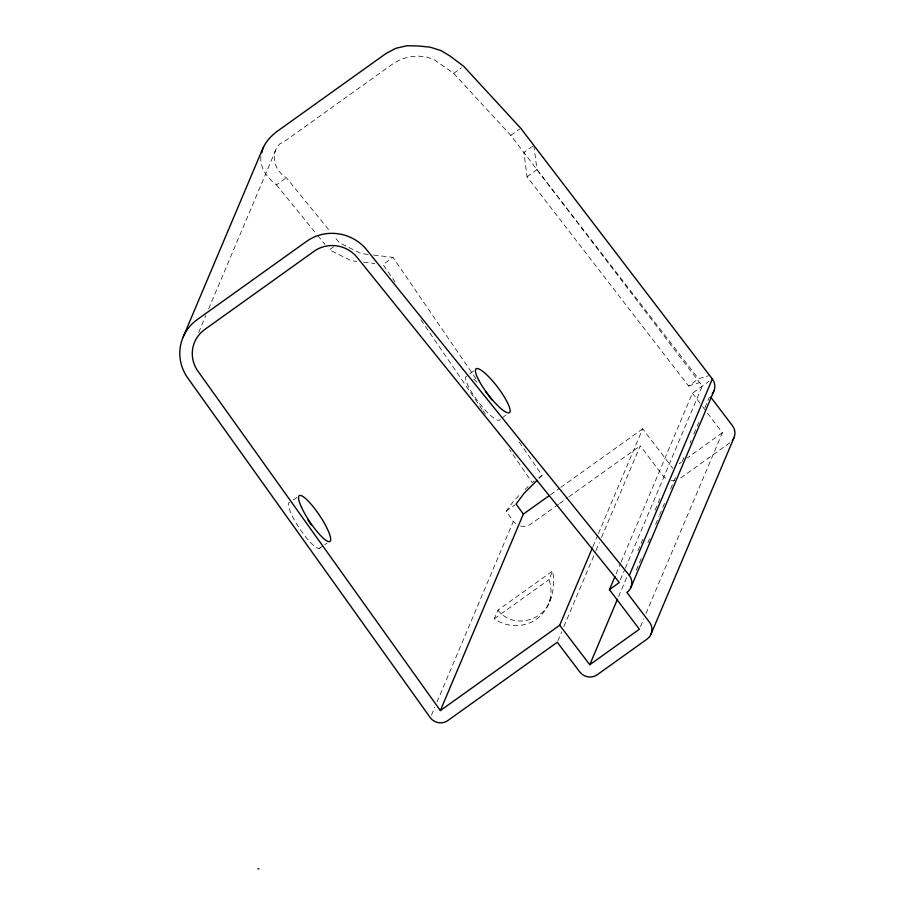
<?xml version="1.0" encoding="UTF-8"?>
<svg xmlns="http://www.w3.org/2000/svg" width="915" height="915" viewBox="0 0 915 915"><rect width="100%" height="100%" fill="white"/><g stroke="black" fill="none" stroke-linecap="round" stroke-linejoin="round"><path stroke-width="0.69" stroke-dasharray="4.58 3.43" d="M549.435 601.418C553.907 591.982 554.456 581.139 552.671 570.96L497.954 610.111L494.283 618.769A36.211 35.056 22.9 0 0 536.67 618.986A36.211 35.056 22.9 0 0 549.011 579.63L552.671 570.96M625.368 568.101L702.274 386.05L510.799 135.374L453.691 73.372L433.641 59.269L425.887 56.833L417.412 56.032L408.788 56.936L400.61 59.464L393.439 63.455L284.005 141.756L279.533 144.055C269.548 154.646 274.74 170.911 286.384 177.75L330.361 231.712M198.635 332.568L205.841 315.503M208.62 308.938L275.712 150.106M431.468 715.164L434.785 707.306M436.993 702.068L513.349 521.321L506.109 511.188L514.139 500.413L521.127 493.448M592.886 546.678L597.872 534.886M598.421 533.582L642.685 428.792L672.777 468.274M557.807 640.957L561.684 631.796M563.892 626.558L595.436 551.905M595.985 550.59L599.302 542.732M601.521 537.494L640.248 445.811L662.78 475.491A12.524 12.124 22.9 0 0 667.87 479.483M616.081 573.957L620.507 563.48M621.056 562.165L692.426 393.21L708.976 381.338M620.381 579.893L624.808 569.416M618.563 596.626L626.855 576.988M637.927 550.784L644.011 536.384M655.071 510.181L661.156 495.781M636.302 570.182L641.838 557.086M647.923 542.675L649.581 538.752M655.666 524.341L658.983 516.483M659.543 515.179L662.311 508.626M662.86 507.322L664.519 503.387M670.604 488.976L676.139 475.88M682.224 461.48L683.882 457.546M689.967 443.135L691.077 440.515M693.845 433.973L696.612 427.419M697.161 426.115L698.82 422.181M704.905 407.781L709.331 397.293M640.489 626.592L643.805 618.734M646.024 613.485L722.37 432.749L706.78 412.116M551.333 596.935C546.026 620.77 513.372 630.115 497.954 610.111M525.13 489.468L528.127 486.483M539.072 478.373L542.069 475.388L518.691 441.213M722.37 432.749L687.222 458.003M473.41 371.044L465.849 376.797A27.553 6.039 52.7 0 0 480.341 404.453A27.553 6.039 52.7 0 0 500.196 419.379M502.358 417.743L506.681 414.449M532.724 146.183L523.929 152.473L527.017 176.778L688.618 386.027L698.511 378.764L708.599 375.768M260.821 156.648C259.94 168.406 267.523 178.128 276.433 184.876L286.384 177.75M453.691 73.372L461.423 67.836M333.803 246.684L329.389 249.841L351.234 260.718L356.759 261.37M510.799 135.374L519.64 129.038M475.983 378.753L392.981 257.367L383.03 264.481L391.894 277.439M527.017 176.778L536.968 169.664L534.005 146.743M534.326 480.924L532.118 482.514L509.552 449.505M538.752 477.767L542.069 475.388M506.109 511.188L514.962 504.863M550.464 494.775L559.683 488.175M560.838 487.352L642.685 428.792M558.459 504.325L530.803 524.101A12.524 12.124 22.9 0 1 518.439 525.313M559.603 503.502L567.666 497.726M568.821 496.902L640.248 445.811M679.147 463.779L681.458 462.132M729.987 442.688L680.245 478.271A12.524 12.124 22.9 0 1 678.404 479.357M494.283 618.769L549.011 579.63M293.235 499.979L297.752 496.948M319.106 548.485L323.624 545.454M324.756 544.688L327.021 543.178M688.618 386.027L699.884 382.47M368.093 254.416L361.185 253.604L339.328 242.727L333.952 236.116M373.617 255.079L392.981 257.367M363.678 262.193L374.727 263.497M276.433 184.876L316.819 234.423M317.711 235.532L324.894 244.339M536.968 169.664L698.511 378.764M692.426 393.21L701.713 405.448M702.56 406.557L705.934 411.007M392.695 278.618L395.12 282.163M420.9 319.873L482.148 409.44M482.96 410.618L485.373 414.152M674.264 480.501A12.524 12.124 22.9 0 1 671.015 480.409M515.625 523.643A12.524 12.124 22.9 0 1 513.349 521.321M473.718 379.268A27.553 6.039 52.7 0 1 478.488 383.625M320.341 547.593A27.553 5.822 56.2 0 1 299.743 528.767A27.553 5.822 56.2 0 1 289.849 502.255"/><path stroke-width="1.37" d="M261.827 152.771C263.326 144.01 269.776 137.204 276.479 131.84L385.924 53.562L395.829 48.301L406.855 45.75L418.155 45.967L430.13 47.168L440.984 50.588L450.089 56.078L463.642 66.257L520.749 128.249L712.327 378.982A12.524 12.124 22.9 0 1 712.202 393.805M183.275 336.743L263.177 147.589M592.337 547.982L559.694 625.265L589.786 664.736L639.379 629.211L609.436 589.672L619.283 582.512L357.765 258.202A31.316 30.321 22.9 0 0 314.108 251.259L204.674 329.549A31.316 30.321 22.9 0 0 198.578 372.073L440.355 710.566L523.334 514.104L549.309 495.598M609.436 589.672L614.971 576.576M589.786 664.736L617.453 599.245M629.337 575.443L367.716 251.087A43.84 42.445 22.9 0 0 306.594 241.366L197.16 319.655A43.84 42.445 22.9 0 0 188.627 379.199L430.359 717.783A12.524 12.124 22.9 0 0 447.824 720.562L557.258 642.273L579.79 671.953A12.524 12.124 22.9 0 0 597.255 674.732L646.996 639.15A12.524 12.124 22.9 0 0 649.433 622.131L626.901 592.451A12.524 12.124 22.9 0 0 629.337 575.443L712.327 378.982M630.87 587.567L713.86 391.105M650.965 634.267L733.956 437.805M537.071 480.364L524.089 493.288L516.071 504.074L523.334 514.104M559.694 625.265L440.355 710.566M258.911 868.884L257.893 868.838M710.726 397.087L732.423 425.669A12.524 12.124 22.9 0 1 732.309 440.504M485.705 391.734A27.553 6.039 52.7 0 1 491.687 399.786M307.852 519.983A27.553 5.822 56.2 0 1 311.18 524.981M478.705 380.125A27.553 6.039 52.7 0 0 508.637 412.894A27.553 6.039 52.7 0 0 490.886 379.039A27.553 6.039 52.7 0 0 478.705 380.125M301.527 507.322A27.553 5.822 56.2 0 0 329.274 541.657A27.553 5.822 56.2 0 0 313.136 506.658A27.553 5.822 56.2 0 0 301.527 507.322"/></g></svg>
